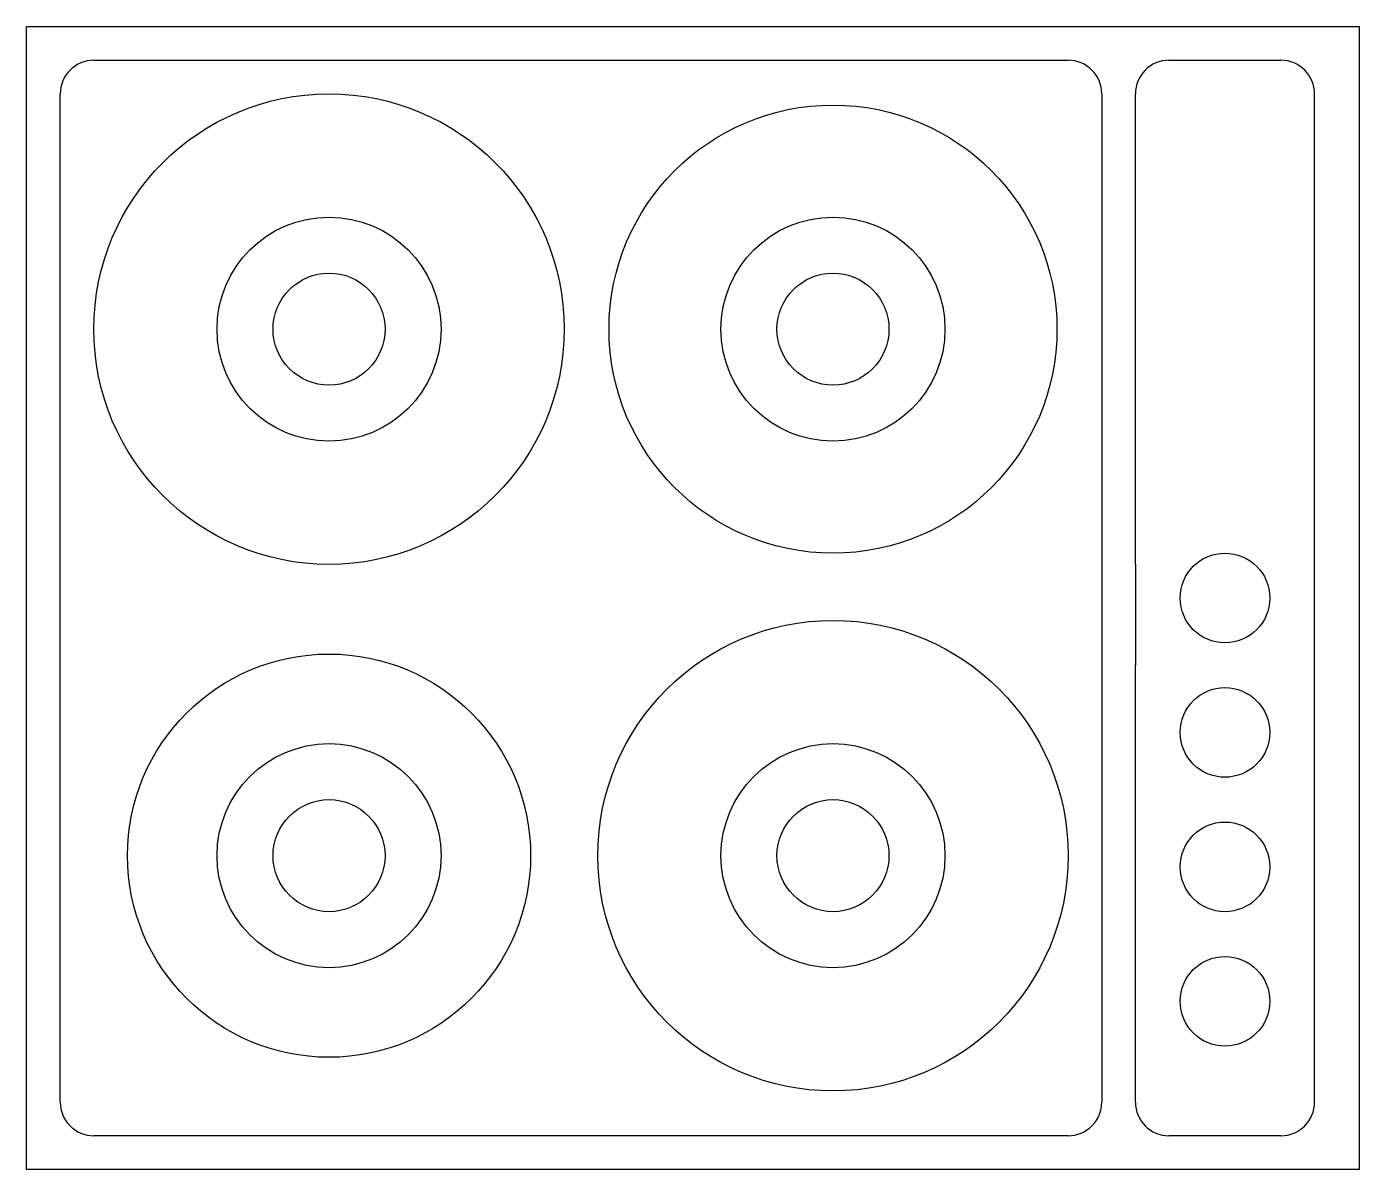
# Model space of a CAD drawing. Extents: x 0 to 59.5, y 0 to 51.
import ezdxf

# ---------------------------------------------------------------- set-up
doc = ezdxf.new("R2010")
doc.units = 0
doc.header["$LTSCALE"] = 25
doc.header["$MEASUREMENT"] = 0
doc.layers.get('0').update_dxf_attribs({"linetype": 'CONTINUOUS'})

msp = doc.modelspace()

# ---------------------------------------------------------------- linework, layer by layer
at = {"color": 0, "linetype": 'ByBlock'}
for p, q in [((0, 51), (49.5, 51)), ((0, 0), (0, 51)), ((49.5, 51), (59.5, 51)), ((59.5, 0), (59.5, 51)), ((3, 49.5), (46.5, 49.5)), ((51, 49.5), (56, 49.5)), ((1.5, 3), (1.5, 48)), ((48, 48), (48, 3)), ((49.5, 27), (49.5, 48)), ((57.5, 3), (57.5, 48)), ((49.5, 27), (49.5, 22.5)), ((49.5, 3), (49.5, 22.5)), ((46.5, 1.5), (3, 1.5)), ((56, 1.5), (51, 1.5)), ((49.5, 0), (0, 0)), ((59.5, 0), (49.5, 0))]:
    msp.add_line(p, q, dxfattribs=at)
for centre, radius in [((13.5, 37.5), 10.5), ((36, 37.5), 10), ((13.5, 37.5), 5), ((36, 37.5), 5), ((13.5, 37.5), 2.5), ((36, 37.5), 2.5), ((36, 37.5), 2.5), ((36, 37.5), 2.5), ((53.5, 25.5), 2), ((36, 14), 10.5), ((13.5, 14), 9), ((53.5, 19.5), 2), ((13.5, 14), 5), ((36, 14), 5), ((13.5, 14), 2.5), ((36, 14), 2.5), ((53.5, 13.5), 2), ((53.5, 7.5), 2)]:
    msp.add_circle(centre, radius, dxfattribs=at)
for centre, start, end in [((3, 48), 90, 180), ((46.5, 48), 0, 90), ((51, 48), 90, 180), ((56, 48), 0, 90), ((3, 3), 180, 270), ((46.5, 3), 270, 0), ((51, 3), 180, 270), ((56, 3), 270, 0)]:
    msp.add_arc(centre, 1.5, start, end, dxfattribs=at)

doc.saveas('drawing.dxf')
